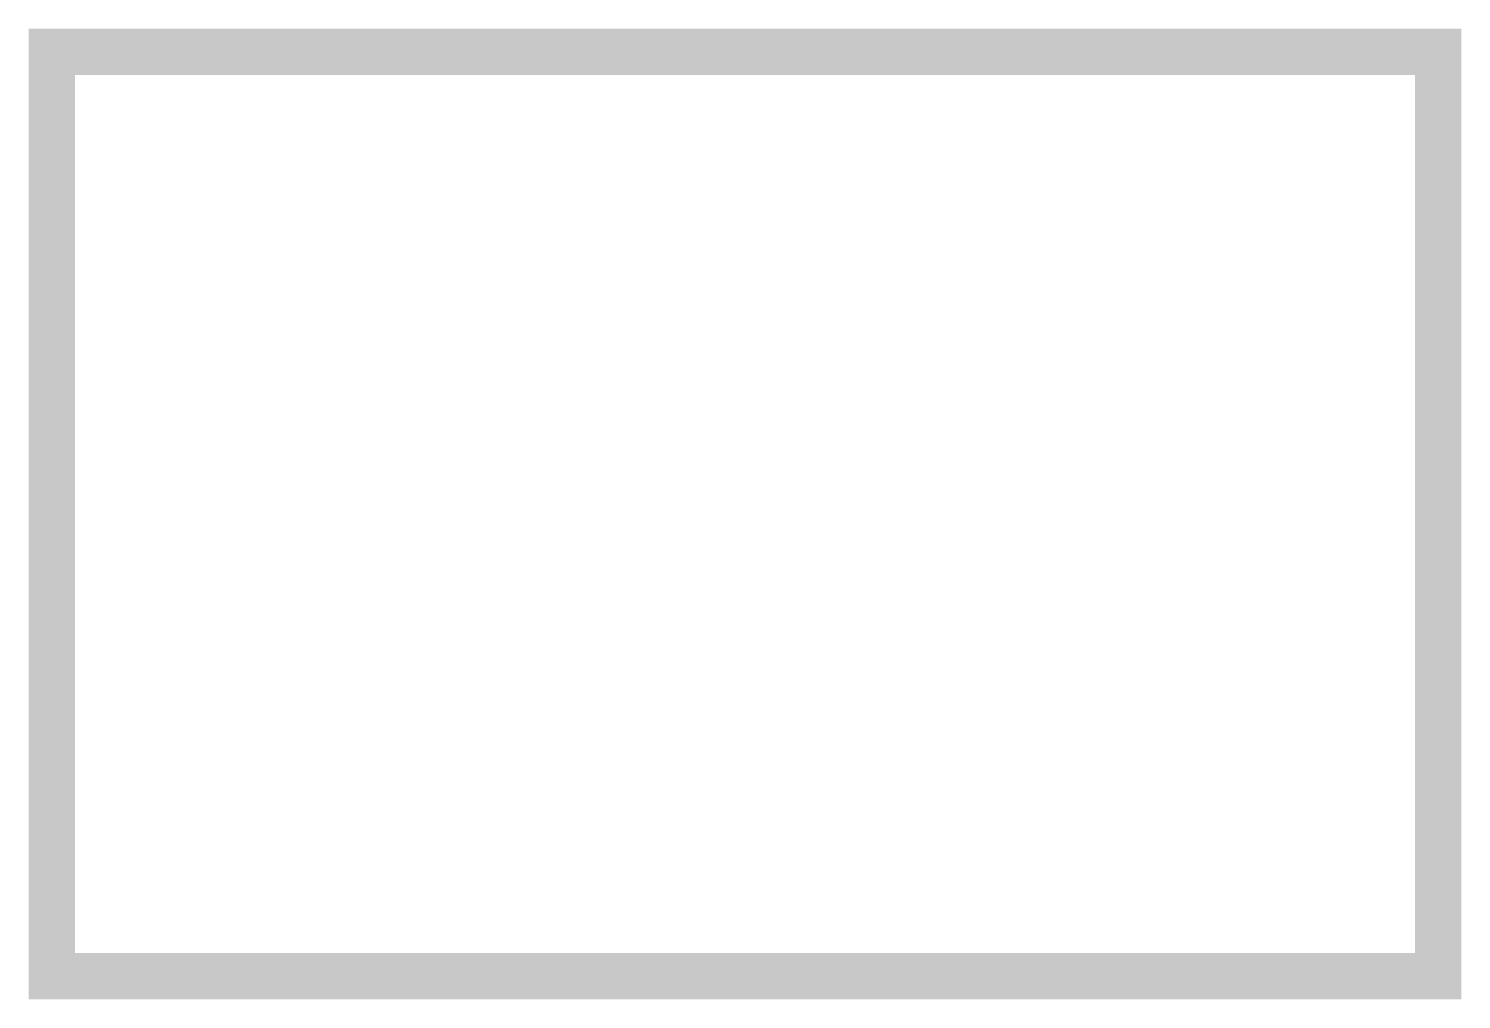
# Model space of a CAD drawing. Extents: x -0.2 to 15.2, y -0.2 to 10.2.
import ezdxf

# ---------------------------------------------------------------- set-up
doc = ezdxf.new("R2010")
doc.units = 0
doc.header["$MEASUREMENT"] = 0
doc.linetypes.add('DASHEDX2', pattern=[1.5, 1, -0.5])
doc.layers.get('0').update_dxf_attribs({"linetype": 'CONTINUOUS'})

msp = doc.modelspace()

# ---------------------------------------------------------------- linework, layer by layer
at = {"linetype": 'DASHEDX2', "ltscale": 2.5, "const_width": 0.5}
msp.add_lwpolyline([(0, 0), (15, 0), (15, 10), (0, 10)], close=True, dxfattribs=at)

doc.saveas('drawing.dxf')
